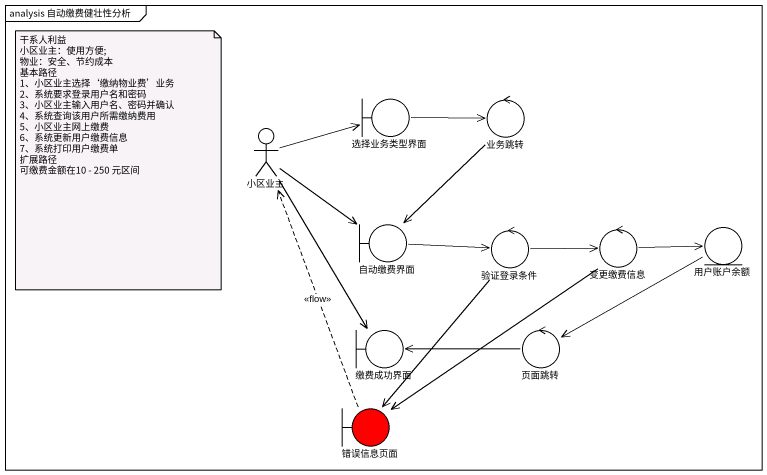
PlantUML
@startuml
mainframe analysis 自动缴费健壮性分析
actor 小区业主
boundary 选择业务类型界面
control 业务跳转
boundary 自动缴费界面
control 验证登录条件
control 变更缴费信息
entity 用户账户余额
boundary 缴费成功界面
control 页面跳转
boundary 错误信息页面 #FF0000
小区业主 -right-> 选择业务类型界面
小区业主 --> 自动缴费界面
小区业主 --> 缴费成功界面
选择业务类型界面 -right-> 业务跳转
业务跳转 --> 自动缴费界面
自动缴费界面 -right-> 验证登录条件
验证登录条件 -right-> 变更缴费信息
验证登录条件 --> 错误信息页面
变更缴费信息 -right-> 用户账户余额
变更缴费信息 --> 错误信息页面
用户账户余额 -left-> 页面跳转
页面跳转 -left-> 缴费成功界面
错误信息页面 .up.> 小区业主 : <<flow>>
note as N1
  干系人利益
  小区业主：使用方便;
  物业：安全、节约成本
  基本路径
  1、小区业主选择‘缴纳物业费’业务
  2、系统要求登录用户名和密码
  3、小区业主输入用户名、密码并确认
  4、系统查询该用户所需缴纳费用
  5、小区业主网上缴费
  6、系统更新用户缴费信息
  7、系统打印用户缴费单
  扩展路径
  可缴费金额在10 - 250 元区间
end note
@enduml
